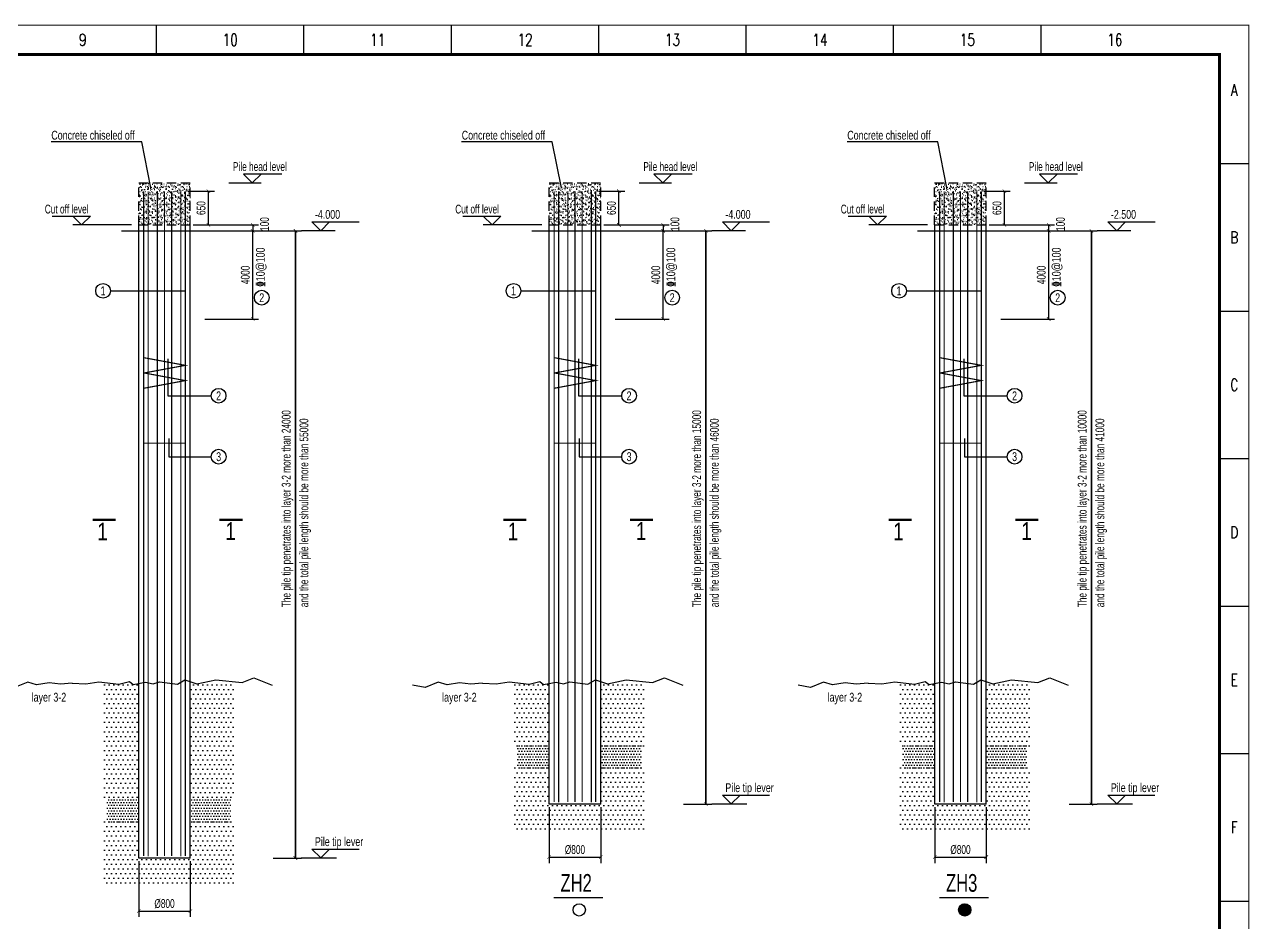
# Model space of a CAD drawing. Header units: millimetres. Extents: x 24401 to 108536, y 35111 to 94546.
# Drawn here: x 66992 to 108536, y 64100 to 94546 of the extents above; entities that cross this region are included whole.
import ezdxf
from ezdxf.enums import TextEntityAlignment as Align

# ---------------------------------------------------------------- set-up
doc = ezdxf.new("R2010")
doc.units = ezdxf.units.MM
doc.header["$LTSCALE"] = 50
doc.linetypes.add('HIDDEN', pattern=[9.525, 6.35, -3.175])
for name, color, linetype in [('4', 2, 'Continuous'), ('S_01', 3, 'Continuous'), ('S_04', 2, 'Continuous'), ('S_07', 6, 'Continuous'), ('TK', 1, 'Continuous')]:
    doc.layers.add(name, color=color, linetype=linetype)
doc.styles.add('ASC', font='kstxt.shx', dxfattribs={"width": 0.75, "bigfont": 'kshz.shx'})
doc.styles.add('FS', font='kstxt.shx', dxfattribs={"width": 0.8, "height": 250, "bigfont": 'kshz.shx'})
doc.styles.add('HZ', font='kstxt.shx', dxfattribs={"width": 0.75, "bigfont": 'kshz.shx'})
doc.styles.add('KS', font='kstxt.shx', dxfattribs={"width": 0.7, "height": 300, "bigfont": 'kshz.shx'})
doc.styles.add('TK-HZ', font='txt.shx', dxfattribs={"width": 0.8, "bigfont": 'hztxt.shx'})
doc.dimstyles.new('KS100', dxfattribs={"dimtxt": 300, "dimasz": 120, "dimexe": 200, "dimexo": 100, "dimgap": 100, "dimtad": 1, "dimdec": 0, "dimzin": 14, "dimdsep": 46, "dimtxsty": 'KS', "dimblk": 'ARCHTICK', "dimcen": -900, "dimclrd": 7, "dimclre": 7, "dimclrt": 2, "dimadec": 0, "dimazin": 0, "dimtfac": 1, "dimtdec": 0, "dimtix": 1, "dimtmove": 2, "dimatfit": 2, "dimfxl": 1, "dimtolj": 1, "dimtzin": 14, "dimarcsym": 0})

# ---------------------------------------------------------------- blocks, each defined once
blk = doc.blocks.new('A1-1')
at = {"layer": 'TK', "color": 7}
for p, q in [((47050, 58400), (47050, 59400)), ((52050, 58400), (52050, 59400)), ((57050, 58400), (57050, 59400)), ((62050, 58400), (62050, 59400)), ((67050, 58400), (67050, 59400)), ((72050, 58400), (72050, 59400)), ((77050, 58400), (77050, 59400)), ((83100, 54700), (84100, 54700)), ((83100, 49700), (84100, 49700)), ((83100, 44700), (84100, 44700)), ((83100, 39700), (84100, 39700)), ((83100, 34700), (84100, 34700)), ((83100, 29700), (84100, 29700))]:
    blk.add_line(p, q, dxfattribs=at)
for points, const_width in [([(0, 0), (84100, 0), (84100, 59400), (0, 59400)], 35), ([(2500, 1000), (83100, 1000), (83100, 58400), (2500, 58400)], 100)]:
    blk.add_lwpolyline(points, close=True, dxfattribs=dict(at, const_width=const_width))
at = {"layer": 'TK', "color": 7, "style": 'TK-HZ', "width": 0.75}
for s, p in [('9', (44550, 58900)), ('10', (49550, 58900)), ('11', (54550, 58900)), ('12', (59550, 58900)), ('13', (64550, 58900)), ('14', (69550, 58900)), ('15', (74550, 58900)), ('16', (79550, 58900)), ('A', (83600, 57200)), ('B', (83600, 52200)), ('C', (83600, 47200)), ('D', (83600, 42200)), ('E', (83600, 37200)), ('F', (83600, 32200))]:
    blk.add_text(s, height=400, dxfattribs=at).set_placement(p, align=Align.MIDDLE_CENTER)
blk = doc.blocks.new('_ArchTick')
at = {"color": 0, "linetype": 'ByBlock', "const_width": 0.15}
blk.add_lwpolyline([(-0.5, -0.5), (0.5, 0.5)], dxfattribs=at)
blk = doc.blocks.new('*D19')
at = {"color": 7, "lineweight": -2}
for p, q in [((74564, 87551), (76381, 87551)), ((76181, 66284), (76181, 87551)), ((75424, 66284), (76381, 66284))]:
    blk.add_line(p, q, dxfattribs=at)
at = {"layer": 'Defpoints', "color": 0}
for p in [(74464, 87551), (76181, 87551), (75324, 66284)]:
    blk.add_point(p, dxfattribs=at)
at = {"color": 7, "linetype": 'ByBlock', "lineweight": -2, "xscale": 120, "yscale": 120, "zscale": 120}
for p, rotation in [((76181, 87551), 90), ((76181, 66284), 270)]:
    blk.add_blockref('_ArchTick', p, dxfattribs=dict(at, rotation=rotation))
blk = doc.blocks.new('*D20')
at = {"color": 7, "lineweight": -2}
for p, q in [((70866, 66184), (70866, 64287)), ((72616, 66184), (72616, 64287)), ((70866, 64487), (72616, 64487))]:
    blk.add_line(p, q, dxfattribs=at)
at = {"layer": 'Defpoints', "color": 0}
for p in [(70866, 66284), (72616, 66284), (72616, 64487)]:
    blk.add_point(p, dxfattribs=at)
at = {"color": 7, "linetype": 'ByBlock', "lineweight": -2, "xscale": 120, "yscale": 120, "zscale": 120, "rotation": 180}
blk.add_blockref('_ArchTick', (70866, 64487), dxfattribs=at)
at = {"color": 7, "linetype": 'ByBlock', "lineweight": -2, "xscale": 120, "yscale": 120, "zscale": 120}
blk.add_blockref('_ArchTick', (72616, 64487), dxfattribs=at)
at = {"color": 2, "insert": (71741, 64737), "char_height": 300, "attachment_point": 5, "style": 'KS'}
blk.add_mtext('\\A1;%%c800', dxfattribs=at)
blk = doc.blocks.new('*D21')
at = {"color": 7, "lineweight": -2}
for p, q in [((73686, 87551), (74932, 87551)), ((74732, 84561), (74732, 87551)), ((73109, 84561), (74932, 84561))]:
    blk.add_line(p, q, dxfattribs=at)
at = {"layer": 'Defpoints', "color": 0}
for p in [(73586, 87551), (74732, 87551), (73009, 84561)]:
    blk.add_point(p, dxfattribs=at)
at = {"color": 7, "linetype": 'ByBlock', "lineweight": -2, "xscale": 120, "yscale": 120, "zscale": 120}
for p, rotation in [((74732, 87551), 90), ((74732, 84561), 270)]:
    blk.add_blockref('_ArchTick', p, dxfattribs=dict(at, rotation=rotation))
at = {"color": 2, "insert": (74482, 86056), "char_height": 300, "attachment_point": 5, "rotation": 90, "style": 'KS'}
blk.add_mtext('\\A1;4000', dxfattribs=at)
blk = doc.blocks.new('*D22')
at = {"color": 7, "lineweight": -2}
for p, q in [((72955, 87751), (74931, 87751)), ((74731, 87751), (74731, 87551)), ((72955, 87551), (74931, 87551))]:
    blk.add_line(p, q, dxfattribs=at)
at = {"layer": 'Defpoints', "color": 0}
for p in [(72855, 87751), (72855, 87551), (74731, 87551)]:
    blk.add_point(p, dxfattribs=at)
at = {"color": 7, "linetype": 'ByBlock', "lineweight": -2, "xscale": 120, "yscale": 120, "zscale": 120}
for p, rotation in [((74731, 87751), 90), ((74731, 87551), 270)]:
    blk.add_blockref('_ArchTick', p, dxfattribs=dict(at, rotation=rotation))
at = {"color": 2, "insert": (75134, 87779), "char_height": 300, "attachment_point": 5, "rotation": 90, "style": 'KS'}
blk.add_mtext('\\A1;100', dxfattribs=at)
blk = doc.blocks.new('*D23')
at = {"layer": 'Defpoints', "color": 0}
for p in [(72445, 88893), (73231, 88893), (72615, 87751)]:
    blk.add_point(p, dxfattribs=at)
at = {"layer": 'S_07', "color": 7, "lineweight": -2}
for p, q in [((72545, 88893), (73431, 88893)), ((73231, 87751), (73231, 88893)), ((72715, 87751), (73431, 87751))]:
    blk.add_line(p, q, dxfattribs=at)
at = {"layer": 'S_07', "color": 7, "linetype": 'ByBlock', "lineweight": -2, "xscale": 120, "yscale": 120, "zscale": 120}
for p, rotation in [((73231, 88893), 90), ((73231, 87751), 270)]:
    blk.add_blockref('_ArchTick', p, dxfattribs=dict(at, rotation=rotation))
at = {"layer": 'S_07', "color": 2, "insert": (72981, 88322), "char_height": 300, "attachment_point": 5, "rotation": 90, "style": 'KS'}
blk.add_mtext('\\A1;650', dxfattribs=at)
blk = doc.blocks.new('*D96')
at = {"color": 7, "lineweight": -2}
for p, q in [((88484, 87551), (90301, 87551)), ((90101, 68113), (90101, 87551)), ((89343, 68113), (90301, 68113))]:
    blk.add_line(p, q, dxfattribs=at)
at = {"layer": 'Defpoints', "color": 0}
for p in [(88384, 87551), (90101, 87551), (89243, 68113)]:
    blk.add_point(p, dxfattribs=at)
at = {"color": 7, "linetype": 'ByBlock', "lineweight": -2, "xscale": 120, "yscale": 120, "zscale": 120}
for p, rotation in [((90101, 87551), 90), ((90101, 68113), 270)]:
    blk.add_blockref('_ArchTick', p, dxfattribs=dict(at, rotation=rotation))
blk = doc.blocks.new('*D97')
at = {"color": 7, "lineweight": -2}
for p, q in [((84785, 68013), (84785, 66117)), ((86535, 68013), (86535, 66117)), ((84785, 66317), (86535, 66317))]:
    blk.add_line(p, q, dxfattribs=at)
at = {"layer": 'Defpoints', "color": 0}
for p in [(84785, 68113), (86535, 68113), (86535, 66317)]:
    blk.add_point(p, dxfattribs=at)
at = {"color": 7, "linetype": 'ByBlock', "lineweight": -2, "xscale": 120, "yscale": 120, "zscale": 120, "rotation": 180}
blk.add_blockref('_ArchTick', (84785, 66317), dxfattribs=at)
at = {"color": 7, "linetype": 'ByBlock', "lineweight": -2, "xscale": 120, "yscale": 120, "zscale": 120}
blk.add_blockref('_ArchTick', (86535, 66317), dxfattribs=at)
at = {"color": 2, "insert": (85660, 66567), "char_height": 300, "attachment_point": 5, "style": 'KS'}
blk.add_mtext('\\A1;%%c800', dxfattribs=at)
blk = doc.blocks.new('*D98')
at = {"color": 7, "lineweight": -2}
for p, q in [((87605, 87551), (88852, 87551)), ((88652, 84561), (88652, 87551)), ((87029, 84561), (88852, 84561))]:
    blk.add_line(p, q, dxfattribs=at)
at = {"layer": 'Defpoints', "color": 0}
for p in [(87505, 87551), (88652, 87551), (86929, 84561)]:
    blk.add_point(p, dxfattribs=at)
at = {"color": 7, "linetype": 'ByBlock', "lineweight": -2, "xscale": 120, "yscale": 120, "zscale": 120}
for p, rotation in [((88652, 87551), 90), ((88652, 84561), 270)]:
    blk.add_blockref('_ArchTick', p, dxfattribs=dict(at, rotation=rotation))
at = {"color": 2, "insert": (88402, 86056), "char_height": 300, "attachment_point": 5, "rotation": 90, "style": 'KS'}
blk.add_mtext('\\A1;4000', dxfattribs=at)
blk = doc.blocks.new('*D99')
at = {"color": 7, "lineweight": -2}
for p, q in [((86875, 87751), (88851, 87751)), ((88651, 87751), (88651, 87551)), ((86875, 87551), (88851, 87551))]:
    blk.add_line(p, q, dxfattribs=at)
at = {"layer": 'Defpoints', "color": 0}
for p in [(86775, 87751), (86775, 87551), (88651, 87551)]:
    blk.add_point(p, dxfattribs=at)
at = {"color": 7, "linetype": 'ByBlock', "lineweight": -2, "xscale": 120, "yscale": 120, "zscale": 120}
for p, rotation in [((88651, 87751), 90), ((88651, 87551), 270)]:
    blk.add_blockref('_ArchTick', p, dxfattribs=dict(at, rotation=rotation))
at = {"color": 2, "insert": (89053, 87779), "char_height": 300, "attachment_point": 5, "rotation": 90, "style": 'KS'}
blk.add_mtext('\\A1;100', dxfattribs=at)
blk = doc.blocks.new('*D100')
at = {"layer": 'Defpoints', "color": 0}
for p in [(86364, 88893), (87150, 88893), (86535, 87751)]:
    blk.add_point(p, dxfattribs=at)
at = {"layer": 'S_07', "color": 7, "lineweight": -2}
for p, q in [((86464, 88893), (87350, 88893)), ((87150, 87751), (87150, 88893)), ((86635, 87751), (87350, 87751))]:
    blk.add_line(p, q, dxfattribs=at)
at = {"layer": 'S_07', "color": 7, "linetype": 'ByBlock', "lineweight": -2, "xscale": 120, "yscale": 120, "zscale": 120}
for p, rotation in [((87150, 88893), 90), ((87150, 87751), 270)]:
    blk.add_blockref('_ArchTick', p, dxfattribs=dict(at, rotation=rotation))
at = {"layer": 'S_07', "color": 2, "insert": (86900, 88322), "char_height": 300, "attachment_point": 5, "rotation": 90, "style": 'KS'}
blk.add_mtext('\\A1;650', dxfattribs=at)
blk = doc.blocks.new('*D236')
at = {"color": 7, "lineweight": -2}
for p, q in [((101558, 87551), (103375, 87551)), ((103175, 68113), (103175, 87551)), ((102417, 68113), (103375, 68113))]:
    blk.add_line(p, q, dxfattribs=at)
at = {"layer": 'Defpoints', "color": 0}
for p in [(101458, 87551), (103175, 87551), (102317, 68113)]:
    blk.add_point(p, dxfattribs=at)
at = {"color": 7, "linetype": 'ByBlock', "lineweight": -2, "xscale": 120, "yscale": 120, "zscale": 120}
for p, rotation in [((103175, 87551), 90), ((103175, 68113), 270)]:
    blk.add_blockref('_ArchTick', p, dxfattribs=dict(at, rotation=rotation))
blk = doc.blocks.new('*D237')
at = {"color": 7, "lineweight": -2}
for p, q in [((97859, 68013), (97859, 66117)), ((99609, 68013), (99609, 66117)), ((97859, 66317), (99609, 66317))]:
    blk.add_line(p, q, dxfattribs=at)
at = {"layer": 'Defpoints', "color": 0}
for p in [(97859, 68113), (99609, 68113), (99609, 66317)]:
    blk.add_point(p, dxfattribs=at)
at = {"color": 7, "linetype": 'ByBlock', "lineweight": -2, "xscale": 120, "yscale": 120, "zscale": 120, "rotation": 180}
blk.add_blockref('_ArchTick', (97859, 66317), dxfattribs=at)
at = {"color": 7, "linetype": 'ByBlock', "lineweight": -2, "xscale": 120, "yscale": 120, "zscale": 120}
blk.add_blockref('_ArchTick', (99609, 66317), dxfattribs=at)
at = {"color": 2, "insert": (98734, 66567), "char_height": 300, "attachment_point": 5, "style": 'KS'}
blk.add_mtext('\\A1;%%c800', dxfattribs=at)
blk = doc.blocks.new('*D238')
at = {"color": 7, "lineweight": -2}
for p, q in [((100679, 87551), (101926, 87551)), ((101726, 84561), (101726, 87551)), ((100103, 84561), (101926, 84561))]:
    blk.add_line(p, q, dxfattribs=at)
at = {"layer": 'Defpoints', "color": 0}
for p in [(100579, 87551), (101726, 87551), (100003, 84561)]:
    blk.add_point(p, dxfattribs=at)
at = {"color": 7, "linetype": 'ByBlock', "lineweight": -2, "xscale": 120, "yscale": 120, "zscale": 120}
for p, rotation in [((101726, 87551), 90), ((101726, 84561), 270)]:
    blk.add_blockref('_ArchTick', p, dxfattribs=dict(at, rotation=rotation))
at = {"color": 2, "insert": (101476, 86056), "char_height": 300, "attachment_point": 5, "rotation": 90, "style": 'KS'}
blk.add_mtext('\\A1;4000', dxfattribs=at)
blk = doc.blocks.new('*D239')
at = {"color": 7, "lineweight": -2}
for p, q in [((99949, 87751), (101925, 87751)), ((101725, 87751), (101725, 87551)), ((99949, 87551), (101925, 87551))]:
    blk.add_line(p, q, dxfattribs=at)
at = {"layer": 'Defpoints', "color": 0}
for p in [(99849, 87751), (99849, 87551), (101725, 87551)]:
    blk.add_point(p, dxfattribs=at)
at = {"color": 7, "linetype": 'ByBlock', "lineweight": -2, "xscale": 120, "yscale": 120, "zscale": 120}
for p, rotation in [((101725, 87751), 90), ((101725, 87551), 270)]:
    blk.add_blockref('_ArchTick', p, dxfattribs=dict(at, rotation=rotation))
at = {"color": 2, "insert": (102127, 87779), "char_height": 300, "attachment_point": 5, "rotation": 90, "style": 'KS'}
blk.add_mtext('\\A1;100', dxfattribs=at)
blk = doc.blocks.new('*D240')
at = {"layer": 'Defpoints', "color": 0}
for p in [(99438, 88893), (100224, 88893), (99609, 87751)]:
    blk.add_point(p, dxfattribs=at)
at = {"layer": 'S_07', "color": 7, "lineweight": -2}
for p, q in [((99538, 88893), (100424, 88893)), ((100224, 87751), (100224, 88893)), ((99709, 87751), (100424, 87751))]:
    blk.add_line(p, q, dxfattribs=at)
at = {"layer": 'S_07', "color": 7, "linetype": 'ByBlock', "lineweight": -2, "xscale": 120, "yscale": 120, "zscale": 120}
for p, rotation in [((100224, 88893), 90), ((100224, 87751), 270)]:
    blk.add_blockref('_ArchTick', p, dxfattribs=dict(at, rotation=rotation))
at = {"layer": 'S_07', "color": 2, "insert": (99974, 88322), "char_height": 300, "attachment_point": 5, "rotation": 90, "style": 'KS'}
blk.add_mtext('\\A1;650', dxfattribs=at)

msp = doc.modelspace()

# ---------------------------------------------------------------- hatches: boundary and pattern name
at = {"layer": 'S_07'}
h = msp.add_hatch(dxfattribs=at)
h.set_pattern_fill('AR-SAND', color=256, scale=3, style=0)
h.set_pattern_definition([(37.5, (-771013.94, 653230.14), (-4.800094, 146.823971), [0, -115.824, 0, -129.54, 0, -123.825]), (7.5, (-771013.94, 653230.14), (134.856985, 215.04753), [0, -62.484, 0, -104.394, 0, -40.005]), (327.5, (-771107.66, 653230.14), (237.297711, 0.431155), [0, -38.1, 0, -137.16, 0, -179.07]), (317.5, (-771107.66, 653230.14), (229.066936, 66.878797), [0, -19.05, 0, -89.916, 0, -102.87])])
h.paths.add_polyline_path([(72615, 89174.9), (70865, 89174.9), (70865, 87751.3), (72615, 87751.3)])
h = msp.add_hatch(dxfattribs=at)
h.set_pattern_fill('AR-SAND', color=256, scale=3, style=0)
h.set_pattern_definition([(37.5, (-757094.4, 653230.14), (-4.800094, 146.823971), [0, -115.824, 0, -129.54, 0, -123.825]), (7.5, (-757094.4, 653230.14), (134.856985, 215.04753), [0, -62.484, 0, -104.394, 0, -40.005]), (327.5, (-757188.13, 653230.14), (237.297711, 0.431155), [0, -38.1, 0, -137.16, 0, -179.07]), (317.5, (-757188.13, 653230.14), (229.066936, 66.878797), [0, -19.05, 0, -89.916, 0, -102.87])])
h.paths.add_polyline_path([(86534.6, 89174.9), (84784.6, 89174.9), (84784.6, 87751.3), (86534.6, 87751.3)])
h = msp.add_hatch(dxfattribs=at)
h.set_pattern_fill('AR-SAND', color=256, scale=3, style=0)
h.set_pattern_definition([(37.5, (-744020.45, 653230.14), (-4.800094, 146.823971), [0, -115.824, 0, -129.54, 0, -123.825]), (7.5, (-744020.45, 653230.14), (134.856985, 215.04753), [0, -62.484, 0, -104.394, 0, -40.005]), (327.5, (-744114.18, 653230.14), (237.297711, 0.431155), [0, -38.1, 0, -137.16, 0, -179.07]), (317.5, (-744114.18, 653230.14), (229.066936, 66.878797), [0, -19.05, 0, -89.916, 0, -102.87])])
h.paths.add_polyline_path([(99608.5, 89174.9), (97858.5, 89174.9), (97858.5, 87751.3), (99608.5, 87751.3)])
h = msp.add_hatch(dxfattribs=at)
h.set_pattern_fill('DOTS', color=256, scale=100, style=0)
h.set_pattern_definition([(0, (-48961.81, 318377.81), (79.375, 158.75), [0, -158.75])])
h.paths.add_polyline_path([(72615.9, 72261.5), (72615.9, 68297.8), (74096.4, 68297.8), (74096.4, 72262.3), (73476.4, 72324.2), (72839.5, 72188.1)])
h.paths.add_polyline_path([(70865.9, 68302.6), (70865.9, 72203.9), (70675.7, 72164.8), (70547.7, 72269.4), (70187.1, 72176.4), (69677.9, 72237.9), (69677.9, 68302.6)])
h = msp.add_hatch(dxfattribs=at)
h.set_pattern_fill('DOTS', color=256, scale=100, style=0)
h.set_pattern_definition([(0, (-35042.28, 318377.81), (79.375, 158.75), [0, -158.75])])
h.paths.add_polyline_path([(86535.4, 72261.5), (86535.4, 70060.7), (88016, 70060.7), (88016, 72262.3), (87395.9, 72324.2), (86759, 72188.1)])
h.paths.add_polyline_path([(84785.4, 70060.7), (84785.4, 72203.9), (84595.2, 72164.8), (84467.3, 72269.4), (84106.6, 72176.4), (83597.4, 72237.9), (83597.4, 70060.7)])
h = msp.add_hatch(dxfattribs=at)
h.set_pattern_fill('DOTS', color=256, scale=100, style=0)
h.set_pattern_definition([(0, (-21968.33, 318377.81), (79.375, 158.75), [0, -158.75])])
h.paths.add_polyline_path([(99609.4, 72261.5), (99609.4, 70060.7), (101089.9, 70060.7), (101089.9, 72262.3), (100469.8, 72324.2), (99833, 72188.1)])
h.paths.add_polyline_path([(97859.4, 70060.7), (97859.4, 72203.9), (97669.2, 72164.8), (97541.2, 72269.4), (97180.6, 72176.4), (96671.3, 72237.9), (96671.3, 70060.7)])
h = msp.add_hatch(dxfattribs=at)
h.set_pattern_fill('DOTS', color=256, scale=1500, style=0)
h.set_pattern_definition([(0, (105610.91, -246783.19), (46.875, 93.75), [0, -93.75])])
h.paths.add_polyline_path([(87911.3, 70119.8), (86535.4, 70119.8), (86535.4, 69337.3), (87911.3, 69337.3)])
h.paths.add_polyline_path([(83713.5, 69337.3), (84785.4, 69337.3), (84785.4, 70119.8), (83713.5, 70119.8)])
h = msp.add_hatch(dxfattribs=at)
h.set_pattern_fill('DOTS', color=256, scale=1500, style=0)
h.set_pattern_definition([(0, (118684.86, -246783.19), (46.875, 93.75), [0, -93.75])])
h.paths.add_polyline_path([(100985.2, 70119.8), (99609.4, 70119.8), (99609.4, 69337.3), (100985.2, 69337.3)])
h.paths.add_polyline_path([(96787.5, 69337.3), (97859.4, 69337.3), (97859.4, 70119.8), (96787.5, 70119.8)])
h = msp.add_hatch(dxfattribs=at)
h.set_pattern_fill('DOTS', color=256, scale=100, style=0)
h.set_pattern_definition([(0, (-35042.28, 315559.39), (79.375, 158.75), [0, -158.75])])
h.paths.add_polyline_path([(86535.4, 68113.4), (84785.4, 68113.4), (84785.4, 69385.4), (84595.2, 69346.4), (84467.3, 69451), (84106.6, 69358), (83597.4, 69419.4), (83597.4, 67242.3), (88016, 67242.3), (88016, 69443.8), (87395.9, 69505.8), (86759, 69369.6), (86535.4, 69443.1)])
h = msp.add_hatch(dxfattribs=at)
h.set_pattern_fill('DOTS', color=256, scale=100, style=0)
h.set_pattern_definition([(0, (-21968.33, 315559.39), (79.375, 158.75), [0, -158.75])])
h.paths.add_polyline_path([(99609.4, 68113.4), (97859.4, 68113.4), (97859.4, 69385.4), (97669.2, 69346.4), (97541.2, 69451), (97180.6, 69358), (96671.3, 69419.4), (96671.3, 67242.3), (101089.9, 67242.3), (101089.9, 69443.8), (100469.8, 69505.8), (99833, 69369.6), (99609.4, 69443.1)])
h = msp.add_hatch(dxfattribs=at)
h.set_pattern_fill('DOTS', color=256, scale=1500, style=0)
h.set_pattern_definition([(0, (91691.38, -248612.57), (46.875, 93.75), [0, -93.75])])
h.paths.add_polyline_path([(73991.7, 68290.5), (72615.9, 68290.5), (72615.9, 67508), (73991.7, 67508)])
h.paths.add_polyline_path([(69794, 67508), (70865.9, 67508), (70865.9, 68290.5), (69794, 68290.5)])
h = msp.add_hatch(dxfattribs=at)
h.set_pattern_fill('DOTS', color=256, scale=100, style=0)
h.set_pattern_definition([(0, (-48961.81, 313730.01), (79.375, 158.75), [0, -158.75])])
h.paths.add_polyline_path([(72615.9, 66284), (70865.9, 66284), (70865.9, 67556.1), (70675.7, 67517), (70547.7, 67621.6), (70187.1, 67528.6), (69677.9, 67590.1), (69677.9, 65412.9), (74096.4, 65412.9), (74096.4, 67614.5), (73476.4, 67676.4), (72839.5, 67540.3), (72615.9, 67613.7)])
h = msp.add_hatch(dxfattribs=at)
h.set_pattern_fill('ANSI31', color=4, scale=250, style=0)
h.set_pattern_definition([(45, (150613.174, -8344.026), (-22.097087, 22.097087), [])])
h.paths.add_polyline_path([(99086.7, 64526.6, 1), (98670, 64526.6, 1)])

# ---------------------------------------------------------------- linework, layer by layer
at = {"linetype": 'HIDDEN'}
for p, q in [((70865, 89174.9), (72615, 89174.9)), ((70865, 87751.3), (70865, 89174.9)), ((72615, 87751.3), (72615, 89174.9)), ((84784.6, 89174.9), (86534.6, 89174.9)), ((84784.6, 87751.3), (84784.6, 89174.9)), ((86534.6, 87751.3), (86534.6, 89174.9)), ((97858.5, 89174.9), (99608.5, 89174.9)), ((97858.5, 87751.3), (97858.5, 89174.9)), ((99608.5, 87751.3), (99608.5, 89174.9)), ((70865.9, 87551.3), (70865.9, 87751.3)), ((70865.9, 87751.3), (72615.9, 87751.3)), ((72615.9, 87551.3), (72615.9, 87751.3)), ((84785.4, 87551.3), (84785.4, 87751.3)), ((84785.4, 87751.3), (86535.4, 87751.3)), ((86535.4, 87551.3), (86535.4, 87751.3)), ((97859.4, 87551.3), (97859.4, 87751.3)), ((97859.4, 87751.3), (99609.4, 87751.3)), ((99609.4, 87551.3), (99609.4, 87751.3))]:
    msp.add_line(p, q, dxfattribs=at)
for p, q in [((70278.1, 87551.3), (73585.8, 87551.3)), ((84197.7, 87551.3), (87505.3, 87551.3)), ((97271.6, 87551.3), (100579.3, 87551.3)), ((69907.6, 85516.2), (72445.5, 85516.2)), ((83827.1, 85516.2), (86365, 85516.2)), ((96901.1, 85516.2), (99439, 85516.2)), ((71858.6, 83209.7), (71858.6, 81959.2)), ((85778.1, 83209.7), (85778.1, 81959.2)), ((98852.1, 83209.7), (98852.1, 81959.2)), ((71858.6, 81959.2), (73324.7, 81959.2)), ((85778.1, 81959.2), (87244.2, 81959.2)), ((98852.1, 81959.2), (100318.2, 81959.2)), ((71881.4, 80514.2), (71881.4, 79893.5)), ((85801, 80514.2), (85801, 79893.5)), ((98874.9, 80514.2), (98874.9, 79893.5)), ((71881.4, 79893.5), (73326, 79893.5)), ((85801, 79893.5), (87245.5, 79893.5)), ((98874.9, 79893.5), (100319.5, 79893.5))]:
    msp.add_line(p, q)
at = {"color": 7, "linetype": 'ByBlock'}
for p, q in [((76181.4, 87551.3), (76181.4, 66285)), ((90101, 87551.3), (90101, 68114.4)), ((103174.9, 87551.3), (103174.9, 68114.4)), ((89502.2, 68113.4), (89795.2, 68113.4)), ((102576.2, 68113.4), (102869.1, 68113.4)), ((75582.7, 66284), (75875.6, 66284))]:
    msp.add_line(p, q, dxfattribs=at)
at = {"color": 2}
for p, q in [((86535.4, 68113.4), (84785.4, 68113.4)), ((99609.4, 68113.4), (97859.4, 68113.4)), ((72615.9, 66284), (70865.9, 66284))]:
    msp.add_line(p, q, dxfattribs=at)
for points in [[(75714.5, 89471.9), (74420.6, 89471.9), (74717.6, 89174.9), (75014.5, 89471.9)], [(89634.1, 89471.9), (88340.1, 89471.9), (88637.1, 89174.9), (88934.1, 89471.9)], [(102708, 89471.9), (101414.1, 89471.9), (101711, 89174.9), (102008, 89471.9)], [(73917.6, 89174.9), (75017.6, 89174.9)], [(87837.1, 89174.9), (88937.1, 89174.9)], [(100911, 89174.9), (102011, 89174.9)], [(67933.1, 88048.3), (69227, 88048.3), (68930.1, 87751.3), (68633.1, 88048.3)], [(70619, 87751.3), (68630.1, 87751.3)], [(81852.6, 88048.3), (83146.6, 88048.3), (82849.6, 87751.3), (82552.6, 88048.3)], [(84538.5, 87751.3), (82549.6, 87751.3)], [(94926.6, 88048.3), (96220.5, 88048.3), (95923.5, 87751.3), (95626.6, 88048.3)], [(97612.5, 87751.3), (95623.5, 87751.3)], [(68609.1, 72217.8), (69070.5, 72195.5), (69512.4, 72257.8), (70187.1, 72176.4), (70547.7, 72269.4), (70675.7, 72164.8), (71100.3, 72252), (71356.2, 72193.9), (71571.5, 72263.6), (72182.2, 72182.3), (72432.3, 72321.8), (72839.5, 72188.1), (73476.4, 72324.2), (74369.6, 72235), (74771.6, 72398.6), (75396.8, 72145.7)], [(82528.7, 72217.8), (82990, 72195.5), (83431.9, 72257.8), (84106.6, 72176.4), (84467.3, 72269.4), (84595.2, 72164.8), (85019.8, 72252), (85275.8, 72193.9), (85491, 72263.6), (86101.7, 72182.3), (86351.8, 72321.8), (86759, 72188.1), (87395.9, 72324.2), (88289.1, 72235), (88691.1, 72398.6), (89316.4, 72145.7)], [(95602.6, 72217.8), (96064, 72195.5), (96505.9, 72257.8), (97180.6, 72176.4), (97541.2, 72269.4), (97669.2, 72164.8), (98093.8, 72252), (98349.7, 72193.9), (98564.9, 72263.6), (99175.7, 72182.3), (99425.8, 72321.8), (99833, 72188.1), (100469.8, 72324.2), (101363.1, 72235), (101765, 72398.6), (102390.3, 72145.7)], [(68609.1, 72217.8), (68208, 72180.9), (67827, 72225.2), (67401.7, 72154.4), (67100.4, 72242.9), (66657.4, 72065.8), (66232.1, 72145.5)], [(82528.7, 72217.8), (82127.6, 72180.9), (81746.6, 72225.2), (81321.2, 72154.4), (81020, 72242.9), (80576.9, 72065.8), (80151.6, 72145.5)], [(95602.6, 72217.8), (95201.5, 72180.9), (94820.5, 72225.2), (94395.2, 72154.4), (94093.9, 72242.9), (93650.9, 72065.8), (93225.6, 72145.5)]]:
    msp.add_lwpolyline(points)
at = {"color": 1, "const_width": 40}
for points in [[(71036.3, 66355.7), (71036.3, 88893.3)], [(71186.7, 66341.7), (71186.7, 88893.3)], [(71498, 66355.7), (71498, 88893.3)], [(71739.9, 66353.8), (71739.9, 88893.3)], [(71983.8, 66355.7), (71983.8, 88893.3)], [(72295.1, 66341.7), (72295.1, 88893.3)], [(72445.5, 66355.7), (72445.5, 88893.3)], [(84955.8, 68185.1), (84955.8, 88893.3)], [(85106.2, 68171), (85106.2, 88893.3)], [(85417.5, 68185.1), (85417.5, 88893.3)], [(85659.4, 68183.2), (85659.4, 88893.3)], [(85903.3, 68185.1), (85903.3, 88893.3)], [(86214.6, 68171), (86214.6, 88893.3)], [(86365, 68185.1), (86365, 88893.3)], [(98029.7, 68185.1), (98029.7, 88893.3)], [(98180.2, 68171), (98180.2, 88893.3)], [(98491.5, 68185.1), (98491.5, 88893.3)], [(98733.3, 68183.2), (98733.3, 88893.3)], [(98977.3, 68185.1), (98977.3, 88893.3)], [(99288.5, 68171), (99288.5, 88893.3)], [(99439, 68185.1), (99439, 88893.3)]]:
    msp.add_lwpolyline(points, dxfattribs=at)
at = {"color": 1}
for points in [[(71050.4, 83248, 40, 40, 0), (72445.5, 82989.7, 40, 40, 0), (71050.4, 82731.5, 40, 40, 0)], [(84969.9, 83248, 40, 40, 0), (86365, 82989.7, 40, 40, 0), (84969.9, 82731.5, 40, 40, 0)], [(98043.9, 83248, 40, 40, 0), (99439, 82989.7, 40, 40, 0), (98043.9, 82731.5, 40, 40, 0)], [(71050.4, 82215, 40, 40, 0), (72445.5, 82473.3, 40, 40, 0), (71050.4, 82731.5, 40, 40, 0)], [(84969.9, 82215, 40, 40, 0), (86365, 82473.3, 40, 40, 0), (84969.9, 82731.5, 40, 40, 0)], [(98043.9, 82215, 40, 40, 0), (99439, 82473.3, 40, 40, 0), (98043.9, 82731.5, 40, 40, 0)], [(71050.4, 80352.3, 40, 40, 0), (72445.5, 80352.3, 40, 40, 0)], [(84969.9, 80352.3, 40, 40, 0), (86365, 80352.3, 40, 40, 0)], [(98043.9, 80352.3, 40, 40, 0), (99439, 80352.3, 40, 40, 0)]]:
    msp.add_lwpolyline(points, format="xyseb", dxfattribs=at)
for centre in [(69657.6, 85516.2), (83577.1, 85516.2), (96651.1, 85516.2), (75037.5, 85285.4), (88957, 85285.4), (102031, 85285.4), (73574.7, 81959.2), (87494.2, 81959.2), (100568.2, 81959.2), (73576, 79893.5), (87495.5, 79893.5), (100569.5, 79893.5)]:
    msp.add_circle(centre, 250)
at = {"layer": '4'}
for p, q in [((70970.8, 90564.3), (67898.4, 90564.3)), ((71278.6, 89003.7), (70970.8, 90564.3)), ((84890.3, 90564.3), (81817.9, 90564.3)), ((85198.1, 89003.7), (84890.3, 90564.3)), ((97964.3, 90564.3), (94891.9, 90564.3)), ((98272.1, 89003.7), (97964.3, 90564.3))]:
    msp.add_line(p, q, dxfattribs=at)
for points in [[(77340.7, 87855.8), (77040.7, 87555.8), (76740.7, 87855.8), (78338.9, 87855.8)], [(91260.2, 87855.8), (90960.2, 87555.8), (90660.2, 87855.8), (92258.4, 87855.8)], [(104334.2, 87855.8), (104034.2, 87555.8), (103734.2, 87855.8), (105332.4, 87855.8)], [(91258.6, 68417.9), (90958.6, 68117.9), (90658.6, 68417.9), (92256.7, 68417.9)], [(104332.5, 68417.9), (104032.5, 68117.9), (103732.5, 68417.9), (105330.7, 68417.9)], [(77339, 66588.5), (77039, 66288.5), (76739, 66588.5), (78337.2, 66588.5)]]:
    msp.add_lwpolyline(points, dxfattribs=at)
at = {"layer": 'Defpoints', "color": 0, "linetype": 'ByBlock'}
for p in [(73178.4, 89018.3), (87097.9, 89018.3), (100171.9, 89018.3)]:
    msp.add_point(p, dxfattribs=at)
at = {"layer": 'S_01', "color": 2, "linetype": 'Continuous'}
for p, q in [((70865.9, 66284), (70865.9, 87551.3)), ((72615.9, 66284), (72615.9, 87551.3)), ((84785.4, 68113.4), (84785.4, 87551.3)), ((86535.4, 68113.4), (86535.4, 87551.3)), ((97859.4, 68113.4), (97859.4, 87551.3)), ((99609.4, 68113.4), (99609.4, 87551.3))]:
    msp.add_line(p, q, dxfattribs=at)
at = {"layer": 'S_01'}
for points, const_width in [([(69305.8, 77751.1), (70088.8, 77751.1)], 72), ([(73603.4, 77751.1), (74386.4, 77751.1)], 72), ([(83225.4, 77751.1), (84008.3, 77751.1)], 72), ([(87522.9, 77751.1), (88305.9, 77751.1)], 72), ([(96299.3, 77751.1), (97082.3, 77751.1)], 72), ([(100596.9, 77751.1), (101379.8, 77751.1)], 72), ([(84939.3, 64941.1), (86611, 64941.1)], 40), ([(98013.3, 64941.1), (99684.9, 64941.1)], 40)]:
    msp.add_lwpolyline(points, dxfattribs=dict(at, const_width=const_width))
for centre in [(85804.4, 64526.6), (98878.3, 64526.6)]:
    msp.add_circle(centre, 208.3, dxfattribs=at)
at = {"layer": 'S_04'}
for p, q in [((77523.3, 87551.3), (76380.6, 87551.3)), ((91442.8, 87551.3), (90300.2, 87551.3)), ((104516.8, 87551.3), (103374.1, 87551.3)), ((91489.4, 68113.4), (90298.5, 68113.4)), ((104563.3, 68113.4), (103372.5, 68113.4)), ((77569.8, 66284), (76379, 66284))]:
    msp.add_line(p, q, dxfattribs=at)

# ---------------------------------------------------------------- block references
at = {"layer": 'TK', "color": 7}
msp.add_blockref('A1-1', (24418.5, 35128.4), dxfattribs=at)

# ---------------------------------------------------------------- texts
for s, style, width, p in [('Pile head level', 'KS', 0.7, (74061.8, 89579)), ('Pile head level', 'KS', 0.7, (87981.3, 89579)), ('Pile head level', 'KS', 0.7, (101055.3, 89579)), ('Cut off level', 'KS', 0.7, (67680.7, 88138.3)), ('-4.000', 'HZ', 0.75, (76842.5, 87958.3)), ('Cut off level', 'KS', 0.7, (81600.2, 88138.3)), ('-4.000', 'HZ', 0.75, (90762, 87958.3)), ('Cut off level', 'KS', 0.7, (94674.1, 88138.3)), ('-2.500', 'HZ', 0.75, (103835.9, 87958.3)), ('Pile tip lever', 'HZ', 0.75, (90760.3, 68520.4)), ('Pile tip lever', 'HZ', 0.75, (103834.3, 68520.4)), ('Pile tip lever', 'HZ', 0.75, (76840.8, 66691))]:
    msp.add_text(s, height=300, dxfattribs=dict(style=style, width=width)).set_placement(p)
for s, style, width, p in [('%%13210@100', 'HZ', 0.75, (75142, 85650.2)), ('%%13210@100', 'HZ', 0.75, (89061.5, 85650.2)), ('%%13210@100', 'HZ', 0.75, (102135.5, 85650.2)), ('The pile tip penetrates into layer 3-2 more than 24000', 'ASC', 0.7, (76017.1, 74788.5)), ('The pile tip penetrates into layer 3-2 more than 15000', 'ASC', 0.7, (89936.7, 74788.5)), ('The pile tip penetrates into layer 3-2 more than 10000', 'ASC', 0.7, (103010.6, 74788.5)), ('and the total pile length should be more than 55000 ', 'ASC', 0.7, (76618.4, 74788.5)), ('and the total pile length should be more than 46000 ', 'ASC', 0.7, (90537.9, 74788.5)), ('and the total pile length should be more than 41000 ', 'ASC', 0.7, (103611.9, 74788.5))]:
    msp.add_text(s, height=300, rotation=90, dxfattribs=dict(style=style, width=width)).set_placement(p)
at = {"style": 'HZ', "width": 0.75}
for s, p in [('1', (69657.6, 85516.2)), ('1', (83577.1, 85516.2)), ('1', (96651.1, 85516.2)), ('2', (75037.5, 85285.4)), ('2', (88957, 85285.4)), ('2', (102031, 85285.4)), ('2', (73574.7, 81959.2)), ('2', (87494.2, 81959.2)), ('2', (100568.2, 81959.2)), ('3', (73576, 79893.5)), ('3', (87495.5, 79893.5)), ('3', (100569.5, 79893.5))]:
    msp.add_text(s, height=300, dxfattribs=at).set_placement(p, align=Align.MIDDLE)
at = {"color": 0, "linetype": 'ByBlock', "style": 'HZ', "width": 0.75}
for p in [(67820.9, 71700.6), (81740.4, 71700.6), (94814.4, 71700.6)]:
    msp.add_text('layer 3-2', height=300, dxfattribs=at).set_placement(p, align=Align.MIDDLE)
at = {"layer": '4', "style": 'FS', "width": 0.75}
for p in [(67901.6, 90642.4), (81821.2, 90642.4), (94895.1, 90642.4)]:
    msp.add_text('Concrete chiseled off', height=300, dxfattribs=at).set_placement(p)
at = {"layer": 'S_01'}
for s, style, width, p in [('1', 'FS', 0.8, (69459.2, 77057.2)), ('1', 'FS', 0.8, (73804.6, 77073.9)), ('1', 'FS', 0.8, (83378.8, 77057.2)), ('1', 'FS', 0.8, (87724.1, 77073.9)), ('1', 'FS', 0.8, (96452.7, 77057.2)), ('1', 'FS', 0.8, (100798.1, 77073.9)), ('ZH2', 'KS', 0.7, (85171, 65142)), ('ZH3', 'KS', 0.7, (98245, 65142))]:
    msp.add_text(s, height=600, dxfattribs=dict(at, style=style, width=width)).set_placement(p)

# ---------------------------------------------------------------- dimensions: what is measured, and where the dimension line sits
for base, p1, p2, picture, middle in [((74731.2, 87551.3), (72855.2, 87751.3), (72855.2, 87551.3), '*D22', (75133.9, 87778.5)), ((88650.8, 87551.3), (86774.7, 87751.3), (86774.7, 87551.3), '*D99', (89053.4, 87778.5)), ((101724.7, 87551.3), (99848.7, 87751.3), (99848.7, 87551.3), '*D239', (102127.4, 87778.5))]:
    dim = msp.add_linear_dim(base=base, p1=p1, p2=p2, angle=90, text='100', dimstyle='KS100')
    dim.commit()
    dim.dimension.update_dxf_attribs({"geometry": picture, "text_midpoint": middle, "dimtype": 160})
for base, p1, p2, text, picture, middle in [((74732.1, 87551.3), (73009, 84561.4), (73585.8, 87551.3), '4000', '*D21', (74482.1, 86056.3)), ((76181.4, 87551.3), (75323.6, 66284), (74464.4, 87551.3), ' ', '*D19', (76181.4, 76917.7)), ((88651.6, 87551.3), (86928.6, 84561.4), (87505.3, 87551.3), '4000', '*D98', (88401.6, 86056.3)), ((90101, 87551.3), (89243.1, 68113.4), (88383.9, 87551.3), ' ', '*D96', (90101, 77832.3)), ((101725.5, 87551.3), (100002.5, 84561.4), (100579.3, 87551.3), '4000', '*D238', (101475.5, 86056.3)), ((103174.9, 87551.3), (102317, 68113.4), (101457.9, 87551.3), ' ', '*D236', (103174.9, 77832.3))]:
    dim = msp.add_linear_dim(base=base, p1=p1, p2=p2, angle=90, text=text, dimstyle='KS100')
    dim.commit()
    dim.dimension.update_dxf_attribs({"geometry": picture, "text_midpoint": middle})
for base, p1, p2, picture, middle in [((86535.4, 66316.8), (84785.4, 68113.4), (86535.4, 68113.4), '*D97', (85660.4, 66566.8)), ((99609.4, 66316.8), (97859.4, 68113.4), (99609.4, 68113.4), '*D237', (98734.4, 66566.8)), ((72615.9, 64487.4), (70865.9, 66284), (72615.9, 66284), '*D20', (71740.9, 64737.4))]:
    dim = msp.add_linear_dim(base=base, p1=p1, p2=p2, text='%%c800', dimstyle='KS100')
    dim.commit()
    dim.dimension.update_dxf_attribs({"geometry": picture, "text_midpoint": middle})
at = {"layer": 'S_07'}
for base, p1, p2, picture, middle in [((73230.8, 88893.3), (72615, 87751.3), (72444.6, 88893.3), '*D23', (72980.8, 88322.3)), ((87150.4, 88893.3), (86534.6, 87751.3), (86364.2, 88893.3), '*D100', (86900.4, 88322.3)), ((100224.3, 88893.3), (99608.5, 87751.3), (99438.1, 88893.3), '*D240', (99974.3, 88322.3))]:
    dim = msp.add_linear_dim(base=base, p1=p1, p2=p2, angle=90, text='650', dimstyle='KS100', dxfattribs=at)
    dim.commit()
    dim.dimension.update_dxf_attribs({"geometry": picture, "text_midpoint": middle})

doc.saveas('drawing.dxf')
